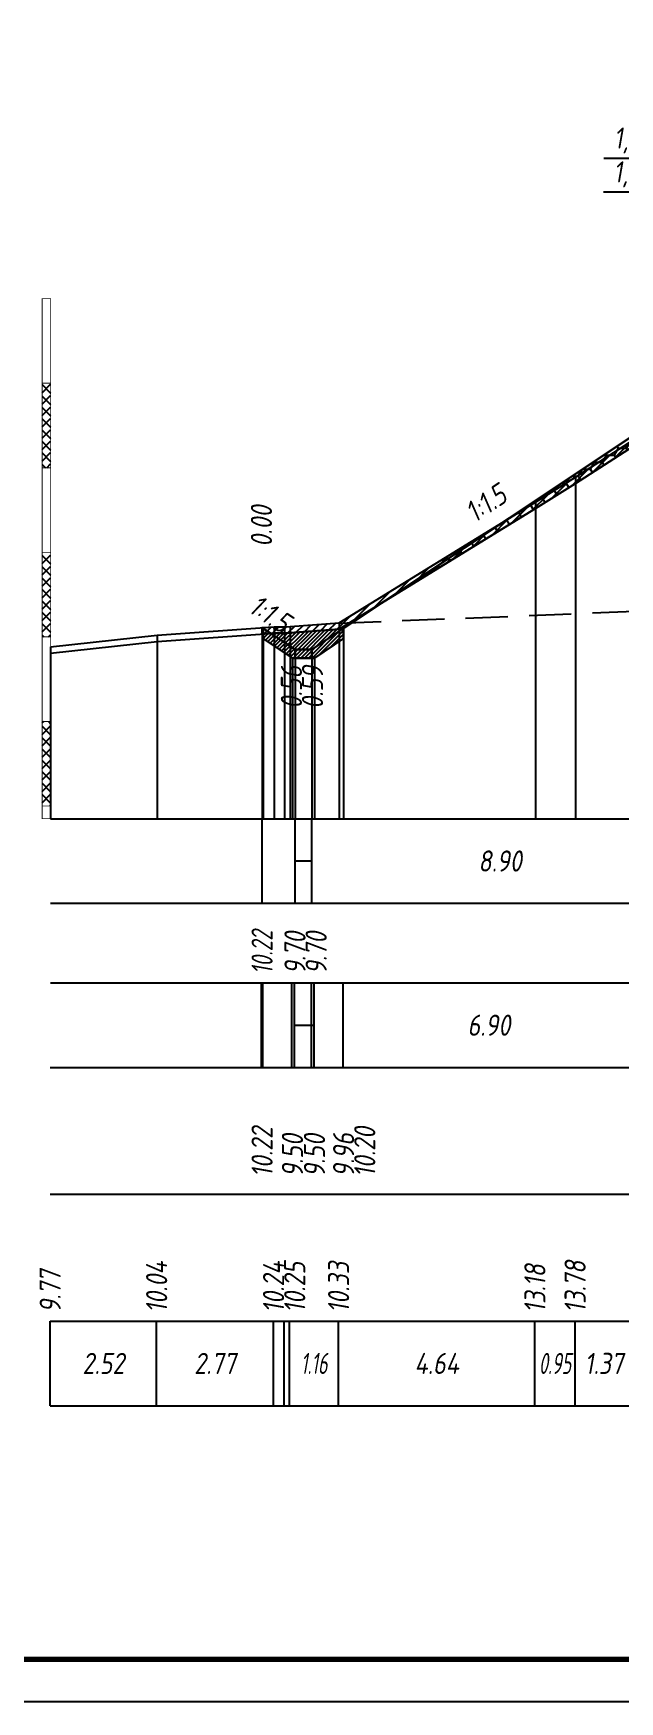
# Model space of a CAD drawing. Extents: x -717 to 1451, y -133302 to 233.
# Drawn here: x 78 to 147.3, y -97997.4 to -97800.1 of the extents above; entities that cross this region are included whole.
import ezdxf
from ezdxf.enums import TextEntityAlignment as Align

# ---------------------------------------------------------------- set-up
doc = ezdxf.new("R2010")
doc.units = 0
doc.linetypes.add('штриховая', pattern=[0.75, 0.5, -0.25])
for name, color, linetype in [('Интерполированный поперечник', 2, 'Continuous'), ('Код_510', 7, 'Continuous'), ('Код_514', 1, 'Continuous'), ('Код_516', 1, 'Continuous'), ('Контур_0', 7, 'Continuous'), ('Контур_508', 7, 'Continuous'), ('Контур_512', 7, 'Continuous'), ('Контур_513', 7, 'Continuous'), ('Контур_818', 7, 'Continuous'), ('Красный поперечник', 1, 'Continuous'), ('Линейка абсолютных высот', 7, 'Continuous'), ('Объём_2650', 7, 'Continuous'), ('Объём_2661', 7, 'Continuous'), ('Объём_2663', 7, 'Continuous'), ('Объём_2664', 7, 'Continuous'), ('Объём_2666', 7, 'Continuous'), ('Рабочие отметки', 7, 'Continuous'), ('Таблица', 7, 'Continuous'), ('Уклоны проезжей части', 7, 'Continuous'), ('Черный поперечник', 3, 'Continuous')]:
    doc.layers.add(name, color=color, linetype=linetype)
for name, color, linetype, true_color in [('Контур_2570', 7, 'Continuous', 0x80ff00), ('Контур_2583', 3, 'Continuous', 0x00ff00), ('Контур_2584', 3, 'Continuous', 0x00ff00), ('Контур_2736', 4, 'Continuous', 0x00ffff), ('Контур_2737', 4, 'Continuous', 0x00ffff), ('Контур_2738', 4, 'Continuous', 0x00ffff), ('Контур_2739', 4, 'Continuous', 0x00ffff), ('Контур_2741', 4, 'Continuous', 0x00ffff), ('Контур_2742', 4, 'Continuous', 0x00ffff), ('Контур_2743', 4, 'Continuous', 0x00ffff), ('Контур_2744', 7, 'Continuous', 0xa4ffff), ('Контур_2745', 7, 'Continuous', 0xa4ffff), ('Контур_2747', 4, 'Continuous', 0x00ffff), ('Контур_2748', 4, 'Continuous', 0x00ffff), ('Контур_2749', 4, 'Continuous', 0x00ffff), ('Контур_2750', 4, 'Continuous', 0x00ffff), ('Контур_2751', 4, 'Continuous', 0x00ffff), ('Контур_2752', 4, 'Continuous', 0x00ffff), ('Контур_703', 4, 'Continuous', 0x00ffff), ('Контур_705', 4, 'Continuous', 0x00ffff), ('Контур_707', 4, 'Continuous', 0x00ffff), ('Контур_720', 131, 'Continuous', 0xaaffff), ('Объём_2570', 7, 'Continuous', 0x80ff00), ('Объём_2583', 3, 'Continuous', 0x00ff00), ('Объём_2584', 3, 'Continuous', 0x00ff00), ('Объём_2594', 3, 'Continuous', 0x00ff00), ('Объём_2598', 3, 'Continuous', 0x00ff00), ('Объём_2600', 7, 'Continuous', 0x808000), ('Объём_2620', 2, 'Continuous', 0xffff00)]:
    doc.layers.add(name, color=color, linetype=linetype, true_color=true_color)
doc.styles.get("Standard").update_dxf_attribs({"font": 'txt', "height": 2.5})
doc.styles.add('М', font='romand.shx', dxfattribs={"width": 0.8, "oblique": 10, "height": 2.5})
doc.dimstyles.new('ISO-25', dxfattribs={"dimtxt": 2.5, "dimasz": 2.5, "dimexe": 1.25, "dimexo": 0.625, "dimtad": 1, "dimtxsty": 'Standard', "dimcen": 2.5, "dimadec": 0, "dimazin": 0, "dimtfac": 1, "dimtmove": 0, "dimatfit": 3, "dimfxl": 1, "dimarcsym": 0})
pattern_1 = [(45.0000013, (0, 0), (-0.67351924, 0.673519211), []), (135.0000003, (0, 0), (-0.673519222, -0.67351923), [])]

# ---------------------------------------------------------------- blocks, each defined once
blk = doc.blocks.new('_Oblique')
at = {"color": 0, "linetype": 'ByBlock', "lineweight": -2}
blk.add_line((-0.5, -0.5), (0.5, 0.5), dxfattribs=at)
blk = doc.blocks.new('*D1947')
at = {"color": 0, "lineweight": -2, "transparency": 16777216}
for p, q in [((155.41, -97818.91), (145.38, -97818.91)), ((155.41, -97842.76), (155.41, -97817.66)), ((162.41, -97818.91), (155.41, -97818.91)), ((162.41, -97842.48), (162.41, -97817.66))]:
    blk.add_line(p, q, dxfattribs=at)
at = {"layer": 'Defpoints', "color": 0, "transparency": 16777216}
for p in [(162.41, -97818.91), (155.41, -97843.39), (162.41, -97843.11)]:
    blk.add_point(p, dxfattribs=at)
at = {"color": 0, "lineweight": -2, "transparency": 16777216, "rotation": 180}
blk.add_blockref('_Oblique', (155.41, -97818.91), dxfattribs=at)
at = {"color": 0, "lineweight": -2, "transparency": 16777216}
blk.add_blockref('_Oblique', (162.41, -97818.91), dxfattribs=at)
at = {"color": 0, "transparency": 16777216, "insert": (148.93, -97816.79), "char_height": 2.5, "width": 8.75, "attachment_point": 5, "style": 'М'}
blk.add_mtext('1,40', dxfattribs=at)
blk = doc.blocks.new('*D1952')
at = {"color": 0, "lineweight": -2, "transparency": 16777216}
for p, q in [((155.41, -97814.91), (145.42, -97814.91)), ((155.41, -97842.76), (155.41, -97813.66)), ((164.91, -97814.91), (155.41, -97814.91)), ((164.91, -97842.41), (164.91, -97813.66))]:
    blk.add_line(p, q, dxfattribs=at)
at = {"layer": 'Defpoints', "color": 0, "transparency": 16777216}
for p in [(164.91, -97814.91), (155.41, -97843.39), (164.91, -97843.03)]:
    blk.add_point(p, dxfattribs=at)
at = {"color": 0, "lineweight": -2, "transparency": 16777216, "rotation": 180}
blk.add_blockref('_Oblique', (155.41, -97814.91), dxfattribs=at)
at = {"color": 0, "lineweight": -2, "transparency": 16777216}
blk.add_blockref('_Oblique', (164.91, -97814.91), dxfattribs=at)
at = {"color": 0, "transparency": 16777216, "insert": (148.96, -97812.79), "char_height": 2.5, "width": 8.75, "attachment_point": 5, "style": 'М'}
blk.add_mtext('1,90', dxfattribs=at)

msp = doc.modelspace()

# ---------------------------------------------------------------- hatches: boundary and pattern name
at = {"layer": 'Линейка абсолютных высот'}
h = msp.add_hatch(dxfattribs=at)
h.set_pattern_fill('ANSI37', scale=0.3, style=0)
h.set_pattern_definition(pattern_1)
h.paths.add_polyline_path([(80, -97851.496), (80, -97841.496), (79, -97841.496), (79, -97851.496)])
h = msp.add_hatch(dxfattribs=at)
h.set_pattern_fill('ANSI37', scale=0.3, style=0)
h.set_pattern_definition(pattern_1)
h.paths.add_polyline_path([(80, -97871.496), (80, -97861.496), (79, -97861.496), (79, -97871.496)])
h = msp.add_hatch(dxfattribs=at)
h.set_pattern_fill('ANSI37', scale=0.3, style=0)
h.set_pattern_definition(pattern_1)
h.paths.add_polyline_path([(80, -97891.496), (80, -97881.496), (79, -97881.496), (79, -97891.496)])
at = {"layer": 'Объём_2570'}
h = msp.add_hatch(dxfattribs=at)
h.set_pattern_fill('ANSI31', color=256, scale=0.2)
h.paths.add_polyline_path([(148.921, -97848.937), (142.076, -97853.345), (137.317, -97856.325), (114.11, -97870.579), (108.311, -97871.001), (107.665, -97871.067), (106.417, -97871.054), (105, -97871.153), (105, -97870.403), (106.417, -97870.304), (107.665, -97870.317), (108.311, -97870.251), (114.11, -97869.829), (137.317, -97855.575), (142.076, -97852.595), (148.921, -97848.187)])
at = {"layer": 'Объём_2600'}
h = msp.add_hatch(dxfattribs=at)
h.set_pattern_fill('HONEY', color=5, scale=0.3)
h.paths.add_polyline_path([(142.076, -97853.345), (137.317, -97856.325), (119.415, -97867.32), (149.125, -97847.514), (154.466, -97847.354), (148.921, -97848.187), (148.921, -97848.937)])
at = {"layer": 'Объём_2620'}
h = msp.add_hatch(dxfattribs=at)
h.set_pattern_fill('ANSI31', color=2, scale=0.1)
h.paths.add_polyline_path([(115.681, -97869.81), (114.646, -97870.5), (114.646, -97871.702), (111.198, -97874), (108.593, -97874), (105.146, -97871.702), (105.146, -97871.143), (106.417, -97871.054), (107.665, -97871.067), (108.311, -97871.001), (114.11, -97870.579), (115.33, -97869.829)])

# ---------------------------------------------------------------- linework, layer by layer
at = {"flags": 128}
msp.add_lwpolyline([(-30.054, -97997.421), (389.946, -97997.421), (389.946, -97700.421), (-30.054, -97700.421)], close=True, dxfattribs=at)
at = {"const_width": 0.6, "flags": 128}
msp.add_lwpolyline([(-10.054, -97992.421), (384.946, -97992.421), (384.946, -97705.421), (-10.054, -97705.421)], close=True, dxfattribs=at)
at = {"layer": 'Интерполированный поперечник', "linetype": 'штриховая', "ltscale": 10, "flags": 128}
msp.add_lwpolyline([(114.085, -97869.875), (287.063, -97862.862)], dxfattribs=at)
at = {"layer": 'Код_510'}
for p, q in [((79.946, -97962.421), (79.946, -97952.421)), ((92.536, -97962.421), (92.536, -97952.421)), ((106.362, -97962.421), (106.362, -97952.421)), ((107.611, -97962.421), (107.611, -97952.421)), ((108.256, -97962.421), (108.256, -97952.421)), ((114.055, -97962.421), (114.055, -97952.421)), ((137.263, -97962.421), (137.263, -97952.421)), ((142.022, -97962.421), (142.022, -97952.421))]:
    msp.add_line(p, q, dxfattribs=at)
at = {"layer": 'Код_514'}
for p, q in [((105, -97903), (105, -97893)), ((108.896, -97903), (108.896, -97893)), ((110.896, -97903), (110.896, -97893)), ((108.896, -97898), (110.896, -97898))]:
    msp.add_line(p, q, dxfattribs=at)
at = {"layer": 'Код_516'}
for p, q in [((104.946, -97922.421), (104.946, -97912.421)), ((105.091, -97922.421), (105.091, -97912.421)), ((105.091, -97922.421), (105.091, -97912.421)), ((108.539, -97922.421), (108.539, -97912.421)), ((108.841, -97922.421), (108.841, -97912.421)), ((110.841, -97922.421), (110.841, -97912.421)), ((111.144, -97922.421), (111.144, -97912.421)), ((114.591, -97922.421), (114.591, -97912.421)), ((114.591, -97922.421), (114.591, -97912.421)), ((108.841, -97917.421), (110.841, -97917.421)), ((110.841, -97917.421), (111.144, -97917.421))]:
    msp.add_line(p, q, dxfattribs=at)
at = {"layer": 'Контур_0', "flags": 128}
for points in [[(155.411, -97843.323), (115.681, -97869.81), (115.681, -97869.81), (115.681, -97869.81), (115.681, -97869.81), (115.681, -97869.81), (115.681, -97869.81), (115.681, -97869.81), (115.681, -97869.81), (115.681, -97869.81), (115.681, -97869.81), (115.681, -97869.81), (115.681, -97869.81), (115.681, -97869.81), (115.681, -97869.81), (110.896, -97873), (108.896, -97873), (105, -97870.403), (105, -97870.403), (105, -97870.403), (105, -97870.403), (105, -97870.403), (105, -97870.403), (105, -97870.403), (105, -97870.403), (105, -97870.403), (105, -97870.403), (105, -97870.403), (105, -97870.403), (105, -97870.403)], [(155.411, -97843.323), (115.681, -97869.81), (115.681, -97869.81), (115.681, -97869.81), (115.681, -97869.81), (115.681, -97869.81), (115.681, -97869.81), (115.681, -97869.81), (115.681, -97869.81), (115.681, -97869.81), (115.681, -97869.81), (115.681, -97869.81), (115.681, -97869.81), (115.681, -97869.81), (115.681, -97869.81), (110.896, -97873)]]:
    msp.add_lwpolyline(points, dxfattribs=at)
at = {"layer": 'Контур_2570', "flags": 128}
msp.add_lwpolyline([(80, -97873.416), (92.59, -97872.022), (106.417, -97871.054), (107.665, -97871.067), (108.311, -97871.001), (114.11, -97870.579), (114.11, -97870.579), (137.317, -97856.325), (142.076, -97853.345), (148.921, -97848.937), (148.921, -97848.187), (154.689, -97847.32), (155.804, -97846.976), (156.304, -97847.726), (192.901, -97846.411), (198.767, -97846.18), (203.161, -97846.051), (237.492, -97845.044), (241.68, -97844.915), (242.18, -97844.165), (250.517, -97844.687), (250.517, -97845.437), (254.64, -97847.236), (287.039, -97863.593)], dxfattribs=at)
at = {"layer": 'Контур_2583', "flags": 128}
for points in [[(108.593, -97874), (108.896, -97874), (108.896, -97873), (105.146, -97870.5), (105.146, -97871.702), (108.593, -97874)], [(114.646, -97871.702), (114.646, -97870.5), (110.896, -97873), (110.896, -97874), (111.198, -97874), (114.646, -97871.702)]]:
    msp.add_lwpolyline(points, dxfattribs=at)
at = {"layer": 'Контур_2584', "flags": 128}
msp.add_lwpolyline([(110.896, -97874), (110.896, -97873), (108.896, -97873), (108.896, -97874), (110.896, -97874)], dxfattribs=at)
at = {"layer": 'Контур_2736', "flags": 128}
for points in [[(155.411, -97843.323), (115.681, -97869.81)], [(115.681, -97869.81), (110.896, -97873)]]:
    msp.add_lwpolyline(points, dxfattribs=at)
at = {"layer": 'Контур_2737', "flags": 128}
msp.add_lwpolyline([(115.681, -97869.81), (115.681, -97869.81)], dxfattribs=at)
at = {"layer": 'Контур_2738', "flags": 128}
msp.add_lwpolyline([(115.681, -97869.81), (115.681, -97869.81)], dxfattribs=at)
at = {"layer": 'Контур_2739', "flags": 128}
msp.add_lwpolyline([(115.681, -97869.81), (115.681, -97869.81)], dxfattribs=at)
at = {"layer": 'Контур_2741', "flags": 128}
msp.add_lwpolyline([(105, -97870.403), (105, -97870.403)], dxfattribs=at)
at = {"layer": 'Контур_2742', "flags": 128}
msp.add_lwpolyline([(105, -97870.403), (105, -97870.403)], dxfattribs=at)
at = {"layer": 'Контур_2743', "flags": 128}
msp.add_lwpolyline([(105, -97870.403), (105, -97870.403)], dxfattribs=at)
at = {"layer": 'Контур_2744', "flags": 128}
msp.add_lwpolyline([(105, -97870.403), (105, -97870.403)], dxfattribs=at)
msp.add_lwpolyline([(105, -97870.403), (105, -97870.403)], dxfattribs=at)
msp.add_lwpolyline([(105, -97870.403), (105, -97870.403)], dxfattribs=at)
msp.add_lwpolyline([(105, -97870.403), (105, -97870.403)], dxfattribs=at)
msp.add_lwpolyline([(105, -97870.403), (105, -97870.403)], dxfattribs=at)
msp.add_lwpolyline([(105, -97870.403), (105, -97870.403)], dxfattribs=at)
at = {"layer": 'Контур_2745', "flags": 128}
msp.add_lwpolyline([(115.681, -97869.81), (115.681, -97869.81)], dxfattribs=at)
msp.add_lwpolyline([(115.681, -97869.81), (115.681, -97869.81)], dxfattribs=at)
msp.add_lwpolyline([(115.681, -97869.81), (115.681, -97869.81)], dxfattribs=at)
msp.add_lwpolyline([(115.681, -97869.81), (115.681, -97869.81)], dxfattribs=at)
msp.add_lwpolyline([(115.681, -97869.81), (115.681, -97869.81)], dxfattribs=at)
msp.add_lwpolyline([(115.681, -97869.81), (115.681, -97869.81)], dxfattribs=at)
at = {"layer": 'Контур_2747', "flags": 128}
msp.add_lwpolyline([(115.681, -97869.81), (115.681, -97869.81)], dxfattribs=at)
at = {"layer": 'Контур_2748', "flags": 128}
msp.add_lwpolyline([(115.681, -97869.81), (115.681, -97869.81)], dxfattribs=at)
at = {"layer": 'Контур_2749', "flags": 128}
msp.add_lwpolyline([(115.681, -97869.81), (115.681, -97869.81)], dxfattribs=at)
at = {"layer": 'Контур_2750', "flags": 128}
msp.add_lwpolyline([(105, -97870.403), (105, -97870.403)], dxfattribs=at)
at = {"layer": 'Контур_2751', "flags": 128}
msp.add_lwpolyline([(105, -97870.403), (105, -97870.403)], dxfattribs=at)
at = {"layer": 'Контур_2752', "flags": 128}
msp.add_lwpolyline([(105, -97870.403), (105, -97870.403)], dxfattribs=at)
at = {"layer": 'Контур_508', "flags": 128}
msp.add_lwpolyline([(105, -97870.403), (105.146, -97870.5), (105.146, -97871.702), (108.593, -97874), (108.896, -97874), (110.896, -97874), (111.198, -97874), (114.646, -97871.702), (114.646, -97870.5), (149.125, -97847.514), (203.161, -97845.893), (261.737, -97847.65), (284.699, -97862.958)], dxfattribs=at)
at = {"layer": 'Контур_512', "flags": 128}
msp.add_lwpolyline([(105, -97870.403), (105.146, -97870.5), (105.146, -97871.702), (108.593, -97874), (108.896, -97874), (110.896, -97874), (111.198, -97874), (114.646, -97871.702), (114.646, -97870.5), (149.125, -97847.514), (203.161, -97845.893), (261.737, -97847.65), (284.699, -97862.958)], dxfattribs=at)
at = {"layer": 'Контур_513', "flags": 128}
msp.add_lwpolyline([(105, -97870.403), (105.146, -97870.5), (105.146, -97871.702), (108.593, -97874), (108.896, -97874), (110.896, -97874), (111.198, -97874), (114.646, -97871.702), (114.646, -97870.5), (149.125, -97847.514), (203.161, -97845.893), (261.737, -97847.65), (284.699, -97862.958)], dxfattribs=at)
at = {"layer": 'Контур_703', "flags": 128}
msp.add_lwpolyline([(155.411, -97843.323), (115.681, -97869.81)], dxfattribs=at)
at = {"layer": 'Контур_705', "flags": 128}
msp.add_lwpolyline([(115.681, -97869.81), (115.681, -97869.81)], dxfattribs=at)
at = {"layer": 'Контур_707', "flags": 128}
msp.add_lwpolyline([(108.896, -97873), (105, -97870.403)], dxfattribs=at)
at = {"layer": 'Контур_720', "flags": 128}
msp.add_lwpolyline([(110.896, -97873), (108.896, -97873)], dxfattribs=at)
at = {"layer": 'Контур_818', "flags": 128}
msp.add_lwpolyline([(105, -97871.153), (106.417, -97871.054), (107.665, -97871.067), (108.311, -97871.001), (114.11, -97870.579), (114.11, -97870.579), (137.317, -97856.325), (142.076, -97853.345), (148.921, -97848.937), (148.921, -97848.187), (154.689, -97847.32), (155.804, -97846.976), (156.304, -97847.726), (192.901, -97846.411), (198.767, -97846.18), (203.161, -97846.051), (237.492, -97845.044), (241.68, -97844.915), (242.18, -97844.165), (250.517, -97844.687), (250.517, -97845.437), (254.64, -97847.236), (284.699, -97862.412)], dxfattribs=at)
at = {"layer": 'Красный поперечник'}
for p, q in [((110.896, -97873), (155.411, -97843.323)), ((105, -97870.403), (105, -97893)), ((105, -97870.403), (108.896, -97873)), ((105.146, -97870.5), (105.146, -97893)), ((114.646, -97870.5), (114.646, -97893)), ((105.146, -97871.702), (105.146, -97893)), ((114.646, -97871.702), (114.646, -97893)), ((108.593, -97874), (108.593, -97893)), ((108.896, -97873), (110.896, -97873)), ((108.896, -97874), (108.896, -97893)), ((110.896, -97874), (110.896, -97893)), ((111.198, -97874), (111.198, -97893))]:
    msp.add_line(p, q, dxfattribs=at)
at = {"layer": 'Линейка абсолютных высот', "color": 7, "const_width": 0.1, "flags": 128}
for points in [[(80, -97841.496), (80, -97831.496), (79, -97831.496), (79, -97841.496), (80, -97841.496)], [(80, -97851.496), (80, -97841.496), (79, -97841.496), (79, -97851.496), (80, -97851.496)], [(80, -97861.496), (80, -97851.496), (79, -97851.496), (79, -97861.496), (80, -97861.496)], [(80, -97871.496), (80, -97861.496), (79, -97861.496), (79, -97871.496), (80, -97871.496)], [(80, -97881.496), (80, -97871.496), (79, -97871.496), (79, -97881.496), (80, -97881.496)], [(80, -97891.496), (80, -97881.496), (79, -97881.496), (79, -97891.496), (80, -97891.496)], [(80, -97893), (80, -97891.496), (79, -97891.496), (79, -97893), (80, -97893)]]:
    msp.add_lwpolyline(points, dxfattribs=at)
at = {"layer": 'Объём_2570', "flags": 128}
msp.add_lwpolyline([(148.921, -97848.937), (142.076, -97853.345), (137.317, -97856.325), (114.11, -97870.579), (108.311, -97871.001), (107.665, -97871.067), (106.417, -97871.054), (105, -97871.153), (105, -97870.403), (106.417, -97870.304), (107.665, -97870.317), (108.311, -97870.251), (114.11, -97869.829), (137.317, -97855.575), (142.076, -97852.595), (148.921, -97848.187), (148.921, -97848.937), (148.921, -97848.937)], dxfattribs=at)
at = {"layer": 'Объём_2583', "flags": 128}
for points in [[(108.593, -97874), (108.896, -97874), (108.896, -97873), (105.146, -97870.5), (105.146, -97871.702), (108.593, -97874)], [(114.646, -97871.702), (114.646, -97870.5), (110.896, -97873), (110.896, -97874), (111.198, -97874), (114.646, -97871.702)]]:
    msp.add_lwpolyline(points, dxfattribs=at)
at = {"layer": 'Объём_2584', "flags": 128}
msp.add_lwpolyline([(110.896, -97874), (110.896, -97873), (108.896, -97873), (108.896, -97874), (110.896, -97874)], dxfattribs=at)
at = {"layer": 'Объём_2594', "flags": 128}
for points in [[(108.896, -97873), (105.146, -97870.5)], [(114.646, -97870.5), (110.896, -97873)]]:
    msp.add_lwpolyline(points, dxfattribs=at)
at = {"layer": 'Объём_2598', "flags": 128}
msp.add_lwpolyline([(110.896, -97873), (108.896, -97873)], dxfattribs=at)
at = {"layer": 'Объём_2600', "color": 5, "flags": 128}
for points in [[(142.076, -97853.345), (137.317, -97856.325), (119.415, -97867.32), (149.125, -97847.514), (154.466, -97847.354), (148.921, -97848.187), (148.921, -97848.937), (142.076, -97853.345), (142.076, -97853.345)], [(105, -97871.153), (105, -97870.403), (105.146, -97870.5), (105.146, -97871.143), (105, -97871.153), (105, -97871.153)]]:
    msp.add_lwpolyline(points, dxfattribs=at)
at = {"layer": 'Объём_2620', "flags": 128}
msp.add_lwpolyline([(115.681, -97869.81), (114.646, -97870.5), (114.646, -97871.702), (111.198, -97874), (108.593, -97874), (105.146, -97871.702), (105.146, -97871.143), (106.417, -97871.054), (107.665, -97871.067), (108.311, -97871.001), (114.11, -97870.579), (115.33, -97869.829), (115.681, -97869.81), (115.681, -97869.81)], dxfattribs=at)
at = {"layer": 'Объём_2650', "color": 6, "flags": 128}
msp.add_lwpolyline([(115.681, -97869.81), (115.33, -97869.829), (119.415, -97867.32), (115.681, -97869.81), (115.681, -97869.81)], dxfattribs=at)
at = {"layer": 'Объём_2661', "flags": 128}
msp.add_lwpolyline([(155.411, -97843.323), (115.681, -97869.81)], dxfattribs=at)
at = {"layer": 'Объём_2663', "flags": 128}
for points in [[(108.896, -97873), (105, -97870.403)], [(115.681, -97869.81), (110.896, -97873)]]:
    msp.add_lwpolyline(points, dxfattribs=at)
at = {"layer": 'Объём_2664', "flags": 128}
msp.add_lwpolyline([(110.896, -97873), (108.896, -97873)], dxfattribs=at)
at = {"layer": 'Объём_2666', "flags": 128}
msp.add_lwpolyline([(155.411, -97843.323), (115.681, -97869.81)], dxfattribs=at)
at = {"layer": 'Таблица'}
for p, q in [((80, -97893), (309.699, -97893)), ((80, -97903), (309.699, -97903)), ((80, -97912.421), (309.699, -97912.421)), ((79.946, -97922.421), (309.645, -97922.421)), ((79.946, -97937.421), (309.645, -97937.421)), ((79.946, -97952.421), (309.645, -97952.421)), ((79.946, -97962.421), (309.645, -97962.421))]:
    msp.add_line(p, q, dxfattribs=at)
at = {"layer": 'Черный поперечник', "color": 7}
for p, q in [((142.076, -97852.595), (142.076, -97893)), ((137.317, -97855.575), (137.317, -97893)), ((106.417, -97870.304), (106.417, -97893)), ((107.665, -97870.317), (107.665, -97893)), ((108.311, -97870.251), (108.311, -97893)), ((114.11, -97869.829), (114.11, -97893)), ((92.59, -97871.272), (92.59, -97893)), ((80, -97872.666), (80, -97893))]:
    msp.add_line(p, q, dxfattribs=at)
at = {"layer": 'Черный поперечник', "flags": 128}
msp.add_lwpolyline([(80, -97872.666), (92.59, -97871.272), (106.417, -97870.304), (107.665, -97870.317), (108.311, -97870.251), (114.11, -97869.829), (137.317, -97855.575), (142.076, -97852.595), (148.921, -97848.187), (154.689, -97847.32), (155.804, -97846.976), (156.304, -97847.726), (192.901, -97846.411), (198.767, -97846.18), (203.161, -97846.051), (237.492, -97845.044), (241.68, -97844.915), (242.18, -97844.165), (250.517, -97844.687), (254.64, -97846.486), (287.039, -97862.843)], dxfattribs=at)

# ---------------------------------------------------------------- texts
at = {"layer": 'Код_510', "style": 'М', "oblique": 10, "width": 0.8}
for s, p in [('10.04', (92.536, -97951.421)), ('10.24', (106.362, -97951.421)), ('10.25', (108.862, -97951.421)), ('10.33', (114.055, -97951.421)), ('13.18', (137.263, -97951.421)), ('13.78', (142.022, -97951.421)), ('9.77', (79.946, -97951.421))]:
    msp.add_text(s, height=2.5, rotation=90, dxfattribs=at).set_placement(p, align=Align.MIDDLE_LEFT)
at = {"layer": 'Код_510', "style": 'М', "oblique": 10}
for s, width, p in [('2.52', 0.8, (86.241, -97957.421)), ('2.77', 0.8, (99.449, -97957.421)), ('1.16', 0.6, (111.156, -97957.421)), ('4.64', 0.8, (125.659, -97957.421)), ('0.95', 0.6, (139.642, -97957.421)), ('1.37', 0.8, (145.445, -97957.421))]:
    msp.add_text(s, height=2.5, dxfattribs=dict(at, width=width)).set_placement(p, align=Align.MIDDLE_CENTER)
at = {"layer": 'Код_514', "style": 'М', "oblique": 10, "width": 0.8}
msp.add_text('8.90', height=2.5, dxfattribs=at).set_placement((133.153, -97898), align=Align.MIDDLE_CENTER)
at = {"layer": 'Код_514', "style": 'М', "oblique": 10}
for s, width, p in [('10.22', 0.7, (105, -97911.382)), ('9.70', 0.8, (108.896, -97911.382)), ('9.70', 0.8, (111.396, -97911.382))]:
    msp.add_text(s, height=2.5, rotation=90, dxfattribs=dict(at, width=width)).set_placement(p, align=Align.MIDDLE_LEFT)
at = {"layer": 'Код_516', "style": 'М', "oblique": 10, "width": 0.8}
msp.add_text('6.90', height=2.5, dxfattribs=at).set_placement((131.831, -97917.421), align=Align.MIDDLE_CENTER)
for s, p in [('10.22', (105, -97935.371)), ('10.20', (117.146, -97935.371)), ('9.50', (108.593, -97935.371)), ('9.50', (111.198, -97935.371)), ('9.96', (114.646, -97935.371))]:
    msp.add_text(s, height=2.5, rotation=90, dxfattribs=at).set_placement(p, align=Align.MIDDLE_LEFT)
at = {"layer": 'Рабочие отметки', "color": 1, "style": 'М', "oblique": 10, "width": 0.8}
msp.add_text('0.00', height=2.5, rotation=90, dxfattribs=at).set_placement((104.922, -97860.834), align=Align.MIDDLE_LEFT)
for s, p in [('0.56', (108.469, -97874.915)), ('0.59', (110.969, -97874.915))]:
    msp.add_text(s, height=2.5, rotation=90, dxfattribs=at).set_placement(p, align=Align.MIDDLE_RIGHT)
at = {"layer": 'Уклоны проезжей части', "color": 1, "style": 'М', "oblique": 10, "width": 0.8}
for rotation, p in [(33.69007, (132.599, -97857.329)), (326.30994, (104.86, -97870.439))]:
    msp.add_text('1:1.5', height=2.5, rotation=rotation, dxfattribs=at).set_placement(p, align=Align.BOTTOM_CENTER)

# ---------------------------------------------------------------- dimensions: what is measured, and where the dimension line sits
at = {"color": 5}
for base, p2, picture, middle in [((164.911, -97814.905), (164.911, -97843.03), '*D1952', (148.955, -97814.905)), ((162.411, -97818.905), (162.411, -97843.105), '*D1947', (148.925, -97818.905))]:
    dim = msp.add_linear_dim(base=base, p1=(155.411, -97843.385), p2=p2, angle=180, dimstyle='ISO-25', override={"dimasz": 1, "dimlfac": 0.2, "dimzin": 0, "dimtxsty": 'М', "dimblk1": 'Oblique', "dimblk2": 'Oblique', "dimsah": 1}, dxfattribs=at)
    dim.commit()
    dim.dimension.update_dxf_attribs({"geometry": picture, "text_midpoint": middle, "dimtype": 160})

doc.saveas('drawing.dxf')
